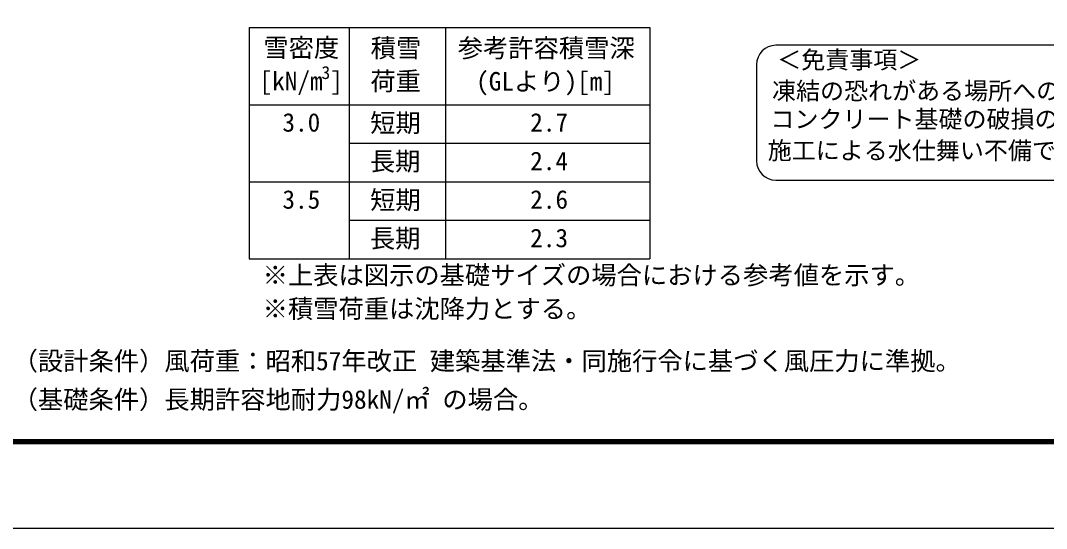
# Model space of a CAD drawing. Units: millimetres, scale not verified. Extents: x -4200 to 4200, y -2970 to 2970.
# Drawn here: x -562 to 2099, y -2970 to -1652 of the extents above; entities that cross this region are included whole.
import ezdxf
from ezdxf.enums import TextEntityAlignment as Align

# ---------------------------------------------------------------- set-up
doc = ezdxf.new("R2010")
doc.units = ezdxf.units.MM
doc.header["$LTSCALE"] = 10
for name, color, linetype, lineweight in [('0-0_D-TTL', 2, 'Continuous', 25), ('0-1_D-TTL-TXT', 7, 'Continuous', 25), ('0-9_0', 7, 'Continuous', 25)]:
    doc.layers.add(name, color=color, linetype=linetype, lineweight=lineweight)
doc.styles.add('ＭＳ ゴシック', font='')
doc.styles.get('ＭＳ ゴシック').set_extended_font_data('MS Gothic')

msp = doc.modelspace()

# ---------------------------------------------------------------- linework, layer by layer
at = {"layer": '0-0_D-TTL'}
for points in [[(-4199.92, 2969.8), (4200.08, 2969.8), (4200.08, -2970.2), (-4199.92, -2970.2)], [(-3929.92, 2749.8), (3930.08, 2749.8), (3930.08, -2750.2), (-3929.92, -2750.2)], [(-3927.42, 2747.3), (3927.58, 2747.3), (3927.58, -2747.7), (-3927.42, -2747.7)], [(-3924.92, 2744.8), (3925.08, 2744.8), (3925.08, -2745.2), (-3924.92, -2745.2)], [(-3922.42, 2742.3), (3922.58, 2742.3), (3922.58, -2742.7), (-3922.42, -2742.7)], [(-3919.92, 2739.8), (3920.08, 2739.8), (3920.08, -2740.2), (-3919.92, -2740.2)]]:
    msp.add_lwpolyline(points, close=True, dxfattribs=at)
at = {"layer": '0-1_D-TTL-TXT', "color": 2}
for p, q in [((3842.84, -1716.03), (1397.29, -1716.03)), ((1347.29, -1766.03), (1347.29, -2016.03)), ((1397.29, -2066.03), (3842.84, -2066.03))]:
    msp.add_line(p, q, dxfattribs=at)
for centre, start, end in [((1397.29, -1766.03), 90, 180), ((1397.29, -2016.03), 180, 270)]:
    msp.add_arc(centre, 50, start, end, dxfattribs=at)
at = {"layer": '0-9_0'}
for p, q in [((30.89, -1670.2), (1070.89, -1670.2)), ((30.89, -1670.2), (30.89, -2270.2)), ((290.89, -1670.2), (290.89, -2270.2)), ((540.89, -1670.2), (540.89, -2270.2)), ((1070.89, -1670.2), (1070.89, -2270.2)), ((30.89, -1870.2), (1070.89, -1870.2)), ((290.89, -1970.2), (1070.89, -1970.2)), ((30.89, -2070.2), (1070.89, -2070.2)), ((290.89, -2170.2), (1070.89, -2170.2)), ((30.89, -2270.2), (1070.89, -2270.2))]:
    msp.add_line(p, q, dxfattribs=at)

# ---------------------------------------------------------------- texts
at = {"layer": '0-1_D-TTL-TXT', "style": 'ＭＳ ゴシック'}
for s, height, p in [('雪密度', 48.09, (68.11, -1760.55)), ('積雪', 48.09, (346.25, -1761.54)), ('参考許容積雪深', 48.09, (572.24, -1761.69)), ('＜免責事項＞ \u3000\u3000', 45.67, (1400.99, -1790.21)), ('[kN/m', 48.09, (58.06, -1847.31)), ('3', 33.65, (218.6, -1813.7)), (']', 48.09, (241.35, -1847.31)), ('荷重', 48.09, (345.5, -1847.5)), ('(GLより)[m]', 48.09, (619.96, -1847.92)), ('凍結の恐れがある場所への設置は、内部に溜まった雨水等の凍結融解により支柱の破損や', 45.67, (1387.47, -1870.71)), ('短期', 48.09, (345.05, -1955.82)), ('コンクリート基礎の破損の恐れがありますので施工時、水仕舞いを行ってください。', 45.67, (1383.36, -1944.13)), ('3.0', 48.09, (117.43, -1954.57)), ('2.7', 48.09, (760.28, -1954.57)), ('施工による水仕舞い不備で起こる支柱・基礎の破損について当社は責任を負いかねます。 ', 45.67, (1376.37, -2025.62)), ('長期', 48.09, (344.3, -2055.57)), ('2.4', 48.09, (760.28, -2054.57)), ('3.5', 48.09, (117.43, -2154.57)), ('短期', 48.09, (345.05, -2155.82)), ('2.6', 48.09, (760.28, -2154.57)), ('長期', 48.09, (344.3, -2255.57)), ('2.3', 48.09, (760.28, -2254.57)), ('※上表は図示の基礎サイズの場合における参考値を示す。', 48.09, (66.11, -2350.98)), ('※積雪荷重は沈降力とする。', 48.09, (66.11, -2438.22)), ('（設計条件）風荷重：昭和57年改正 建築基準法・同施行令に基づく風圧力に準拠。', 48.09, (-582.37, -2573.8)), ('（基礎条件）長期許容地耐力98kN/㎡ の場合。', 48.09, (-582.37, -2673.8))]:
    msp.add_text(s, height=height, dxfattribs=at).set_placement(p, align=Align.BOTTOM_LEFT)

doc.saveas('drawing.dxf')
